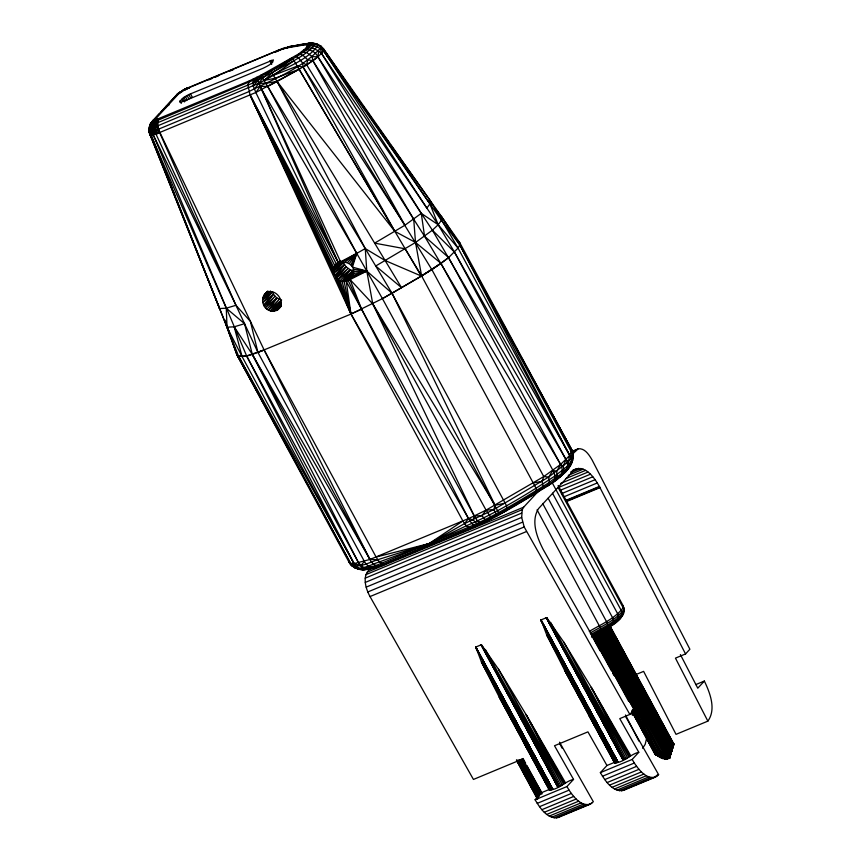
<?xml version="1.0" encoding="UTF-8"?>
<svg xmlns="http://www.w3.org/2000/svg" width="861" height="861" viewBox="0 0 861 861"><rect width="100%" height="100%" fill="white"/><g stroke="black" fill="none" stroke-linecap="round" stroke-linejoin="round"><path stroke-width="1.29" d="M306.914 43.567C300.478 46.935 292.32 44.202 285.938 48.055L305.235 44.74L308.303 43.373L312.866 43.05L314.523 44.471L312.382 47.818L302.954 55.265L293.999 60.69L273.497 75.316L258.849 83.28L157.595 125.889C148.436 130.807 147.479 126.459 153.409 120.013L177.581 93.806L184.943 89.06L282.311 48.571L306.914 43.567C312.909 42.124 319.84 43.717 323.553 48.937L459.623 242.436L571.553 449.453C578.301 461.604 562.384 469.536 554.914 476.015C526.663 494.612 497.529 512.36 466.414 525.78L429.079 543.592L379.615 561.846C370.445 564.579 355.109 574.459 348.856 561.846L236.926 354.829L225.722 323.887L149.889 134.122C147.479 128.289 150.535 121.035 156.11 118.323L179.701 92.687L183.393 90.061L276.822 51.003C288.629 47.043 301.339 43.082 313.781 43.534M573.006 455.706L573.329 456.696C571.79 470.332 558.541 477.963 548.543 485.4C523.639 500.725 498.788 516.578 471.774 528.008L384.985 564.073C379.518 568.454 372.469 565.311 369.95 559.446L257.945 352.45L250.4 321.401L235.957 305.289L226.271 308.195L219.587 308.539L150.105 134.886C147.349 128.913 150.255 121.272 156.11 118.323L156.132 119.27L158.661 118.581L249.281 80.923L260.905 75.251L365.268 248.571L385.115 260.517L421.244 275.994L293.999 60.69L252.703 83.097L157.122 122.94L150.74 124.339L153.409 120.013M457.621 241.155L459.623 242.436L457.578 241.102L459.602 242.415L459.817 244.868L458.052 248.097L448.624 257.568L441.058 263.434L421.642 275.994L382.435 298.627L351.008 314.061L257.945 352.45L235.957 305.289L159.737 132.831L152.042 135.08L151.138 131.582L151.536 124.533L156.132 119.27M155.916 119.248L151.03 124.468L149.857 127.923L150.374 131.636L152.042 135.08L150.503 135.059L149.061 131.087L149.437 129.839M152.042 135.08L150.105 134.886L149.061 131.087L149.373 127.891M305.235 44.74L309.411 43.373L310.864 44.621L306.86 49.561L296.862 56.546L257.127 78.599L157.832 120.292C151.267 121.121 147.683 128.343 149.868 134.553L149.061 130.646L150.503 135.059C148.296 129.128 149.986 122.466 155.787 119.184M625.441 716.244L658.6 774.642L655.307 777.139L623.472 790.376C612.548 792.432 605.197 780.701 600.365 772.651L606.951 765.504L587.934 731.861L554.506 745.744L573.534 779.388C565.451 781.11 557.411 790.506 549.393 789.795L523.477 742.074L537.598 767.399M636.193 674.454L643.619 671.376L676.025 734.358L707.86 721.131L675.454 658.138L685.539 653.951L599.977 487.638C595.338 478.931 584.651 462.798 573.415 470.709L538.512 508.625C530.624 521.174 537.06 537.382 543.14 549.393L634.191 709.722L629.843 714.436L619.769 718.634L638.787 752.266C630.715 753.999 622.664 763.384 614.646 762.685M176.43 199.397L219.587 308.539L151.245 135.155C148.329 123.758 150.514 128.214 150.697 123.467M319.291 45.515L320.809 46.031L321.218 47.161C302.846 68.439 273.615 78.792 248.818 91.653L157.972 129.408L152.268 131.378L149.287 131.389L149.857 127.923L151.159 127.945L152.106 124.49L156.401 119.259L152.946 124.35L153.236 134.865L246.612 355.905L355.421 566.226L357.832 568.217L361.103 569.444L375.826 565.602L468.319 527.287C496.958 515.19 523.359 498.487 549.738 482.192C557.465 475.476 571.08 469.955 572.468 458.924M605.509 629.176L669.847 748.177L669.417 758.39C664.627 760.36 659.644 757.637 656.093 754.505L632.512 710.917M152.784 121.229C146.058 129.957 152.892 119.518 155.712 119.076L152.903 121.39L154.539 121.401L157.089 119.119C152.386 122.865 150.89 129.365 153.236 134.865L235.957 305.289L155.949 134.068L155.109 130.538L157.251 126.04L158.661 118.581C155.755 122.832 157.498 128.418 159.242 132.788L159.737 132.831M565.451 782.746L526.049 714.544L498.53 669.255L481.783 645.223L481.019 644.878L475.799 647.052L481.417 661.926L499.219 697.055L549.393 790.161M630.704 755.635L591.303 687.422L563.783 642.134L547.036 618.112L546.272 617.757L541.052 619.931L546.67 634.805L564.472 669.944L614.646 763.04M157.412 122.822L159.242 132.788L155.949 134.068L255.825 92.504L299.058 69.3C307.754 64.037 317.365 59.161 323.424 50.756L323.553 48.937C319.291 44.923 312.855 43.007 307.42 45.794L305.816 48.313L298.756 53.877L260.905 75.251L270.795 71.108L292.019 57.967L293.999 60.69M537.35 492.191C545.906 484.711 568.314 479.469 560.608 464.445L424.57 236.291L421.277 213.367L321.519 53.447L323.435 50.777L323.553 48.937L429.93 203.885L438.184 224.732L454.49 252.122L569.734 455.447C573.717 462.196 569.035 470.192 562.868 473.518L564.353 473.023C571.532 467.846 566.204 458.02 571.736 451.777L571.553 449.453L459.817 244.868L441.693 216.94L435.365 208.706M558.132 485.496L623.289 606.015C627.023 623.235 602.366 628.95 591.927 636.936M623.03 613.484L622.923 615.045L620.103 618.65L613.021 624.247M623.289 606.015L623.859 609.599C615.367 620.598 601.785 626.055 590.172 633.05M623.977 607.834L624.053 611.493C615.701 622.299 602.323 627.637 590.915 634.514M157.714 118.926L155.077 121.272L154.517 127.084L155.981 134.047L151.245 135.155L150.105 134.886L150.266 133.251M601.602 631.576L665.94 750.577L667.232 758.982L667.985 749.382L603.647 630.381M390.733 145.057L430.199 200.613L429.93 203.885L426.862 208.093L321.218 47.161M153.344 131.098C159.791 140.763 150.772 120.443 157.821 118.893L157.606 120.389L156.132 120.949L157.122 122.94L154.711 127.019L154.894 130.603L153.344 131.098L152.171 127.772L151.159 127.945M571.338 451.422L571.553 449.453L531.635 376.494M571.553 449.453L573.028 453.489L573.189 457.966M249.281 80.923L247.882 85.228L250.11 95.022L333.659 270.558L343.614 262.293L344.551 264.661L335.478 276.855C338.481 281.924 345.39 282.871 350.072 279.599C365.914 260.162 324.931 253.64 335.478 276.855L350.954 313.953L462.884 520.959C464.822 524.112 467.534 528.439 471.774 528.008L497.12 515.631L536.844 492.74L536.037 488.219L421.589 275.886L405.176 248.807L374.632 243.136L404.95 225.216L421.277 213.367L438.184 224.732L458.052 248.097L569.734 455.447L571.833 457.051L571.65 463.25M597.394 633.685L664.907 759.025L665.94 750.577L672.107 746.476L673.872 744.119L610.051 626.108M149.061 131.076L149.502 127.772M305.816 48.313L312.382 47.818L318.721 51.09L317.913 56.804L413.721 219.243L415.519 242.468L421.589 275.886L392.024 293.267L506.472 505.601L507.28 510.132L481.342 523.52M602.635 630.984L666.984 749.985L667.232 758.982L668.943 748.779L603.97 628.605M624.171 609.771L623.73 613.355C615.604 623.859 602.571 629.004 591.485 635.709M646.503 738.781L645.169 744.388L642.607 748.252M152.946 124.35L154.894 123.79L155.992 120.992L155.077 121.272L153.721 124.156L153.118 127.525L154.894 130.603L157.972 129.408L157.595 125.889M559.521 742.193L593.347 801.752L590.043 804.26L558.208 817.487C547.295 819.554 539.944 807.822 535.111 799.772L541.698 792.615L522.67 758.982L473.442 779.442L370.015 596.565C365.419 588.074 361.555 575.083 370.897 568.228M629.843 714.436L524.188 526.964L521.68 517.418L522.25 509.658L523.671 507.172L539.094 490.426M295.506 55.943L298.595 58.021L302.609 63.014L306.667 64.801L307.711 59.786L302.954 55.265L298.756 53.877M667.232 758.982L669.847 748.177M157.122 122.94L157.832 120.292M152.268 131.378L151.138 131.582L152.171 127.772L154.517 127.084L153.721 124.156M253.037 79.266L253.306 85.982L255.825 92.504L338.319 262.713L340.095 260.861L334.951 266.006L250.11 95.022L350.954 313.953L468.481 518.559C470.397 521.529 472.581 525.888 476.607 525.931L480.126 524.101L477.963 524.64L473.109 519.893L468.481 518.559L369.95 559.446L354.065 563.6L350.588 563.352L348.856 561.846L351.869 565.72C360.802 567.41 369.52 562.416 377.764 559.693L429.079 543.592L464.553 523.617L493.784 509.594L548.661 477.08L567.216 462.551L570.897 458.429L572.877 454.78L459.817 244.868L441.381 220.341L323.435 50.777C318.828 47.172 312.769 44.159 306.968 46.892M473.109 519.893L474.239 515.943L372.759 303.89L366.786 271.064L365.268 248.571L277.07 81.526L299.058 69.3L275.208 78.243L264.295 80.396L271.99 72.873L292.794 58.903M497.12 515.631L493.784 509.594L495.107 505.321L392.089 293.375M541.892 489.435L543.442 487.972L542.053 481.364L543.765 476.574L560.608 464.445L569.734 455.447L459.817 244.868M156.207 133.972L157.972 129.408M351.751 265.909L356.745 253.382L365.268 248.571L392.024 293.267M557.067 478.705C561.792 476.456 565.3 471.591 563.255 466.178L566.032 459.602L454.49 252.122L432.394 230.199L317.924 56.826C315.481 51.864 309.497 48.517 304.008 50.003M672.753 746.239L673.754 743.926L672.721 743.743M450.357 230.124L441.693 216.94L441.381 220.341L438.184 224.732L432.394 230.199L566.032 459.602C572.899 472.452 555.248 478.092 548.543 485.4L547.176 486.002L553.548 481.503M150.105 134.886L149.222 130.215M149.889 134.101L150.277 133.261M184.211 89.436L186.891 89.06L184.943 89.06L185.793 89.609L184.803 90.125L184.211 89.436L185.793 89.609M572.78 459.871L570.337 466.027L562.868 473.518M350.901 264.79L356.745 253.382L267.749 86.444L260.248 86.348L255.825 92.504M149.448 126.718L151.428 122.466L159.339 113.867M555.356 480.589L557.293 476.843L556.658 471.43L560.608 464.445L448.624 257.568L424.57 236.291L312.866 60.7L312.177 56.654L306.785 52.586L301.63 51.875M165.054 108.486L169.208 103.837M224.904 319.958L236.926 354.829L238.648 356.346L246.612 355.905L358.617 562.9C363.686 573.458 375.644 567.496 383.349 564.116L475.229 525.867L499.423 513.834L549.415 484.097L548.661 477.08L552.934 470.343L441.058 263.434M178.345 94.064L181.208 91.438M270.429 291.352L262.53 300.123L272.506 291.836L273.443 294.214L276.898 298.11L268.589 310.283C262.002 307.097 260.313 297.034 266.415 292.492M186.191 88.672L189.345 87.93L186.191 88.672L187.838 87.714M353.57 272.496L346.23 281.278L350.954 313.953L342.043 281.461L350.298 269.827L352.741 270.505L344.152 281.612L350.954 313.953L361.62 309.271L474.239 515.943L477.489 520.883L481.59 523.671M164.838 108.378L166.377 106.226L168.864 105.214M179.981 101.071L179.949 102.308L183.554 101.318L262.885 68.353C266.436 66.577 273.249 63.628 273.4 59.85L188.785 94.57L183.834 97.433L179.981 101.071L181.251 103.428M323.435 50.777L321.508 53.425L438.184 224.732M549.393 789.795L549.792 789.257L541.698 792.615M618.628 619.533L621.674 616.476M349.394 263.412L356.745 253.382L261.766 89.619L256.879 77.404M464.553 523.617L468.481 518.559L474.239 515.943L481.956 515.696L486.067 510.132L543.765 476.574L548.661 477.08M272.506 291.836L262.766 302.577L273.443 294.214L264.381 306.441L274.939 296.356L265.414 307.797L276.898 298.11L281.633 300.058M254.372 89.2L258.763 83.323L256.944 77.361M161.104 111.962L178.249 93.246L180.466 91.998M553.268 482.117C556.378 478.867 554.688 473.851 552.934 470.343L556.658 471.43M175.816 96.055L180.035 92.364L175.031 96.83L176.699 95.313M385.254 563.697C377.968 566.549 367.701 572.899 361.136 565.354L364.364 561.35L252.327 354.377L234.203 326.814L227.024 327.191L226.271 308.195L149.287 131.389M253.306 85.982L257.697 80.665M280.783 301.081L272.291 311.338L268.589 310.283L279.179 299.38L270.419 311.015L280.697 300.963M162.998 110.283L166.377 106.226M335.478 276.855L346.057 266.802L350.298 269.827L339.987 280.804L350.954 313.953L336.49 278.178L346.057 266.802L344.551 264.661L333.885 273.012L250.11 95.022L338.319 262.713L258.849 83.28L257.783 80.622L261.647 76.198M707.86 721.131C716.427 709.238 710.013 692.901 704.363 681.051L695.785 684.603M280.718 306.15L277.49 309.949L272.291 311.338L281.364 302.695M353.247 274.734L348.167 280.46L361.62 309.271L468.481 518.559M280.772 303.825L274.142 311.273L280.729 304.945M350.954 313.953L338.115 279.674L348.016 268.557L336.49 278.178M336.414 264.144L338.179 262.25L336.414 264.144L250.11 95.022L334.014 268.169L340.138 261.378M333.659 270.558L341.548 261.798M267.222 291.879L263.649 295.829L268.083 291.438M268.126 291.922L262.863 297.755L270.322 291.072M266.899 309.196L276.898 298.11M267.846 291.158L264.704 294.333L266.458 292.46M334.951 266.006L339.331 261.184M333.885 273.012L343.614 262.293M353.365 275.423L348.167 280.46L353.376 275.068M263.552 304.955L273.443 294.214M344.551 264.661L334.671 275.391L250.11 95.022M572.651 453.973L578.291 448.742C585.028 448.129 589.215 455.06 592.185 460.129L689.876 649.226L685.539 653.951M535.111 799.772L566.947 786.545L573.534 779.388M634.159 713.532L632.512 715.319L631.317 713.005M600.365 772.651L632.2 759.424L638.787 752.266M704.363 681.051L697.776 688.197L680.394 654.575M275.907 310.81L281.138 305.16M281.106 306.075L277.49 309.949L281.429 305.903L278.835 308.744C285.841 301.038 275.014 287.197 266.06 293.127L267.868 291.287M252.703 83.097L257.052 78.642M342.043 281.461L352.741 270.505M353.731 273.733L346.23 281.278L361.62 309.271L349.878 279.212L351.31 277.597L366.786 271.064L391.992 293.203L382.435 298.627L499.628 514.48M344.152 281.612L353.354 272.388M347.64 262.357L356.745 253.382L382.435 298.627M487.401 520.647L486.045 520.808L481.956 515.696M334.014 268.169L341.44 261.507M276.822 51.003L287.596 47.28L283.398 48.657L285.766 47.441M338.115 279.674L350.298 269.827M432.394 230.199L415.519 242.468L375.708 266.006L401.484 287.617L270.806 71.108L262.799 77.953L258.849 83.28L265.984 83.302L276.984 81.397M564.353 473.023L558.821 477.306L559.768 477.134M448.624 257.568L431.899 269.676L543.765 476.574M152.784 120.992L155.776 118.764M345.487 261.647L356.745 253.382L352.429 267.136L366.786 271.064L350.072 279.599L372.759 303.89L495.107 505.321L505.375 503.072M431.899 269.676L421.589 275.886L440.972 263.305L415.519 242.468L394.876 231.383L277.07 81.526L267.749 86.444M462.884 520.959L429.079 543.592L376.096 557.035L264.166 350.018L158.349 129.247M306.667 64.801L317.924 56.826L312.177 56.654M591.776 636.882L613.01 624.526C616.788 620.835 625.054 616.982 621.255 610.427L552.256 482.827M568.292 468.341L565.666 470.02L567.485 469.514M185.158 89.146L186.417 88.339L187.676 88.683L185.815 88.629M177 94.376L179.701 92.687M182.51 91.395L180.552 92.579L182.22 90.76M273.497 75.316L297.271 66.114L303.05 67.018L306.677 64.823L431.813 269.568M343.012 261.421L356.745 253.382L340.569 261.787L261.766 89.619M558.208 817.487L559.984 816.497M623.472 790.376L625.237 789.376M589.29 631.393C600.978 624.365 614.636 618.865 623.17 607.791L558.003 487.272M591.83 636.527L613.656 623.665L613.43 619.296L548.134 498.239M264.295 80.396C281.16 68.17 305.332 62.799 318.075 45.342L317.687 44.277L314.168 43.502L306.182 44.74M615.895 622.072L618.618 618.908L617.671 613.764L552.514 493.245M665.94 750.577L658.88 753.827L655.06 754.322L656.814 754.494L660.279 757.508L594.542 634.826M372.931 567.916L363.633 569.885L357.885 569.218L356.282 567.819M373.2 567.625L368.067 569.25M474.239 515.943L486.067 510.132L493.784 509.594M368.863 568.583C363.665 571.553 356.712 568.787 354.065 563.6L238.648 356.346L218.36 305.461M366.625 569.444L368.476 568.604M182.08 90.846L180.25 92.773L179.454 92.331M364.364 561.35C366.786 566.495 373.362 569.971 378.463 566.269M208.749 79.869L212.441 78.329M214.906 77.307L218.597 75.768M229.672 71.172L233.363 69.633M275.197 52.252L278.889 50.713M570.843 451.842L578.291 448.742M572.554 451.573L576.278 450.023M572.49 470.418L576.762 468.567M572.543 470.838L578.753 468.255M570.929 471.742L573.415 470.709M570.972 472.581L580.906 468.459M568.292 475.358L583.188 469.17M565.699 478.641L585.555 470.386M560.672 483.43L587.977 472.076M558.132 487.627L590.398 474.217M560.522 490.189L592.788 476.779M386.309 563.234L476.607 525.931M367.27 572.167L523.671 507.172M365.839 574.664L522.25 509.658M561.587 493.633L595.112 479.706M365.161 578.162L521.562 513.156M563.794 496.872L597.308 482.946M365.268 582.423L521.68 517.418M565.838 500.392L599.353 486.454M566.054 500.779L599.568 486.852M566.258 501.177L599.773 487.251M566.463 501.576L599.977 487.638M366.173 587.137L522.573 522.132M367.787 591.97L524.188 526.964M370.015 596.565L526.415 531.571M631.952 710.648L634.191 709.722M606.951 765.504L613.882 762.62M537.221 803.378L569.056 790.15C573.706 796.92 580.658 806.38 590.043 804.26M602.474 776.256L634.309 763.029C638.959 769.799 645.911 779.259 655.307 777.139M539.481 806.703L571.317 793.465M604.734 779.582L636.57 766.355M541.87 809.684L573.706 796.447M607.123 782.563L638.959 769.336M544.324 812.267L576.16 799.04M609.577 785.146L641.413 771.919M546.821 814.409L578.657 801.182M612.074 787.298L643.91 774.061M549.296 816.077L581.132 802.85M614.55 788.967L646.396 775.729M551.718 817.24L583.554 804.013M616.971 790.118L648.817 776.891M554.043 817.864L585.878 804.637M619.296 790.742L651.131 777.515M656.157 775.653L658.6 774.642M556.217 817.95L591.819 803.27M621.47 790.828L657.083 776.148M154.711 127.019L157.251 126.04M385.168 563.664L379.475 565.828L379.981 566.043M360.436 565.505L354.065 563.6L242.07 356.583L227.024 327.191L237.475 355.711C246.461 358.327 255.717 352.709 264.144 349.986L246.612 355.905M607.392 628.067L608.243 626.216L606.531 621.61L542.645 503.459M284.614 48.464L287.531 47.516M352.386 275.714L366.786 271.064L353.107 269.256M361.136 565.354L358.617 562.9L252.327 354.377L244.546 323.693L234.203 326.814L242.07 356.583M378.334 566.161L373.728 567.507L375.428 567.593M154.539 121.412L155.077 121.272M295.151 45.622L289.683 46.925M182.521 90.373L183.07 90.254M353.075 273.637L366.786 271.064L353.322 271.452M533.519 482.892L542.053 481.364M310.046 43.254L288.758 46.731M183.393 90.061L183.135 91.04M299.488 45.203L303.223 44.88M384.985 564.073C380.734 564.515 378.033 560.188 376.096 557.035M314.868 43.782L318.279 44.933M252.327 354.377L369.95 559.446L377.764 559.693M278.286 50.121L280.116 50.207M360.641 569.465L354.377 567.733M149.674 131.561L150.374 131.636M151.03 124.468L152.106 124.49L150.471 127.988L151.138 131.572M357.315 569.003L363.633 569.885M307.711 59.786L312.866 60.7L404.95 225.216L303.05 67.018L302.609 63.014M656.814 754.494L654.941 754.128L658.256 756.023L656.093 754.505M602.162 631.124L537.06 509.841M632.135 711.143L655.63 754.516L658.256 756.023L655.286 754.451L632.017 711.455M658.256 756.023L655.06 754.322L632.006 711.713M237.475 355.711L350.588 563.352L355.421 566.226M560.608 464.445L563.255 466.178M491.814 518.645L486.067 510.132L372.759 303.89M354.969 567.959L350.588 563.352M566.032 459.602L568.314 461.442M318.721 51.09L321.508 53.425L320.529 48.862M593.713 635.095L660.279 757.508L656.652 754.44L632.437 709.668M226.271 308.195L244.546 323.693M660.279 757.508L657.309 754.301L633.093 709.529M348.856 561.846L350.761 564.461L353.301 566.506L353.225 565.914M658.88 753.827L662.539 758.53L661.732 752.686M429.047 200.473L432.211 204.595M573.028 453.489L571.736 451.777L571.833 457.051M326.502 54.652L328.052 56.837M332.69 63.37L335.79 67.728M341.204 75.348L343.528 78.62M347.403 84.066L351.266 89.512M355.905 96.045L359.005 100.403M362.104 104.762L366.743 111.295M368.293 113.469L373.706 121.1M376.031 124.361L389.183 142.883M326.48 54.695L328.03 56.891M348.845 86.498L350.384 88.694M453.112 234.752L454.597 236.872M297.271 66.114L394.876 231.383L303.05 67.018M451.799 232.319L454.694 236.71M458.052 248.097L430.199 200.613M632.2 759.424L634.309 763.029M566.947 786.545L569.056 790.15M546.66 617.832L623.289 760.188L546.337 617.746L623.289 760.188L547.036 618.112L624.709 759.542L550.588 622.32L626.195 758.778L563.783 642.134L627.626 757.949L591.303 687.422L629.961 756.324M481.019 644.878L558.036 787.298L481.783 645.223L559.456 786.663L485.335 649.442L560.931 785.899L498.53 669.255L562.362 785.071L526.049 714.544L564.698 783.435M602.205 739.125L588.73 714.964L614.022 761.522M603.496 741.429L604.777 743.732M609.265 751.782L611.837 756.388M538.878 769.691L542.086 775.449M543.366 777.752L547.219 784.651M236.926 354.829L264.736 405.316M266.027 407.673L269.902 414.711M273.787 421.761L275.079 424.107M278.964 431.146L280.255 433.503M488.51 297.637L489.801 299.994M505.891 329.419L507.183 331.765M511.047 338.825L514.9 345.896M516.191 348.242L520.055 355.302M521.346 357.659L525.199 364.72M526.491 367.077L530.354 374.137M540.891 620.211L618.069 762.351L541.052 619.931M475.659 647.224L552.816 789.472L475.799 647.052M475.638 647.332L552.816 789.472L475.756 647.074L552.816 789.472L475.627 647.526L551.535 789.957L481.417 661.926L550.491 790.237L499.219 697.055L549.759 790.312M609.825 625.979L673.862 744.378L669.417 758.39L670.687 747.585L606.338 628.595M610.04 626.883L673.743 744.7L669.417 758.39L671.44 747.014L607.102 628.024M610.115 627.099L613.936 634.17M615.206 636.527L619.037 643.587M620.307 645.944L626.044 656.556M627.314 658.913L631.135 665.973M632.415 668.33L643.242 688.359M644.512 690.716L672.549 742.559M609.157 626.076L673.496 745.066L669.417 758.39L672.107 746.476L607.769 627.475M608.802 626.496L673.141 745.497L669.417 758.39L672.678 745.97L608.34 626.969M599.913 630.973L664.886 751.147L664.907 759.025L662.766 752.213L597.792 632.039M599.482 632.695L663.82 751.696L664.907 759.025M596.393 634.126L660.731 753.117L662.539 758.53L595.435 634.503M592.96 635.3L628.638 701.274M592.303 635.44L611.418 670.784M612.688 673.141L613.968 675.498M591.744 635.515L600.031 650.83M271.312 60.27L272.582 62.627M269.805 60.84L271.71 64.371M541.009 619.952L618.069 762.351L540.88 620.404L616.788 762.835L546.67 634.805L615.755 763.115L564.472 669.944L615.012 763.19M559.768 743.818L562.201 748.327M190.464 93.806L192.38 97.347M188.785 94.57L190.69 98.1M187.041 95.474L188.946 99.004M185.352 96.443L187.257 99.984M183.834 97.433L185.739 100.974M182.586 98.369L184.502 101.91M181.714 99.187L182.984 101.544M523.068 758.476L525.619 763.19M526.889 765.547L542.182 793.82M522.067 758.907L541.182 794.262M521.109 759.294L540.224 794.638M520.216 759.617L539.33 794.961M519.387 759.886L539.137 796.414M518.645 760.091L538.394 796.619M517.988 760.231L538.373 797.932M517.418 760.306L537.813 798.007M521.744 768.399L523.025 770.756M528.751 781.357L530.032 783.714M533.852 790.785L535.122 793.142M516.966 760.306L537.35 798.007M516.622 760.241L537.641 799.126M516.396 760.112L537.415 798.997M238.648 356.346L351.869 565.72M591.303 687.422L628.907 757.11M546.487 617.767L623.289 760.188L546.391 617.746M526.049 714.544L563.654 784.231M481.396 644.954L558.036 787.298L481.234 644.878M625.484 714.974L638.937 741.117M264.166 350.018L369.95 559.446M320.809 46.031L321.863 48.119M225.722 323.887L231.878 338.599M162.611 164.462L165.075 170.693M166.065 173.19L168.53 179.432M169.52 181.929L171.985 188.161M172.975 190.658L175.44 196.9M307.162 45.073L307.42 45.794M572.694 452.477L572.909 454.63M673.754 743.926L669.417 758.39L673.754 743.926M618.069 762.351L540.912 620.103L618.069 762.351"/></g></svg>
